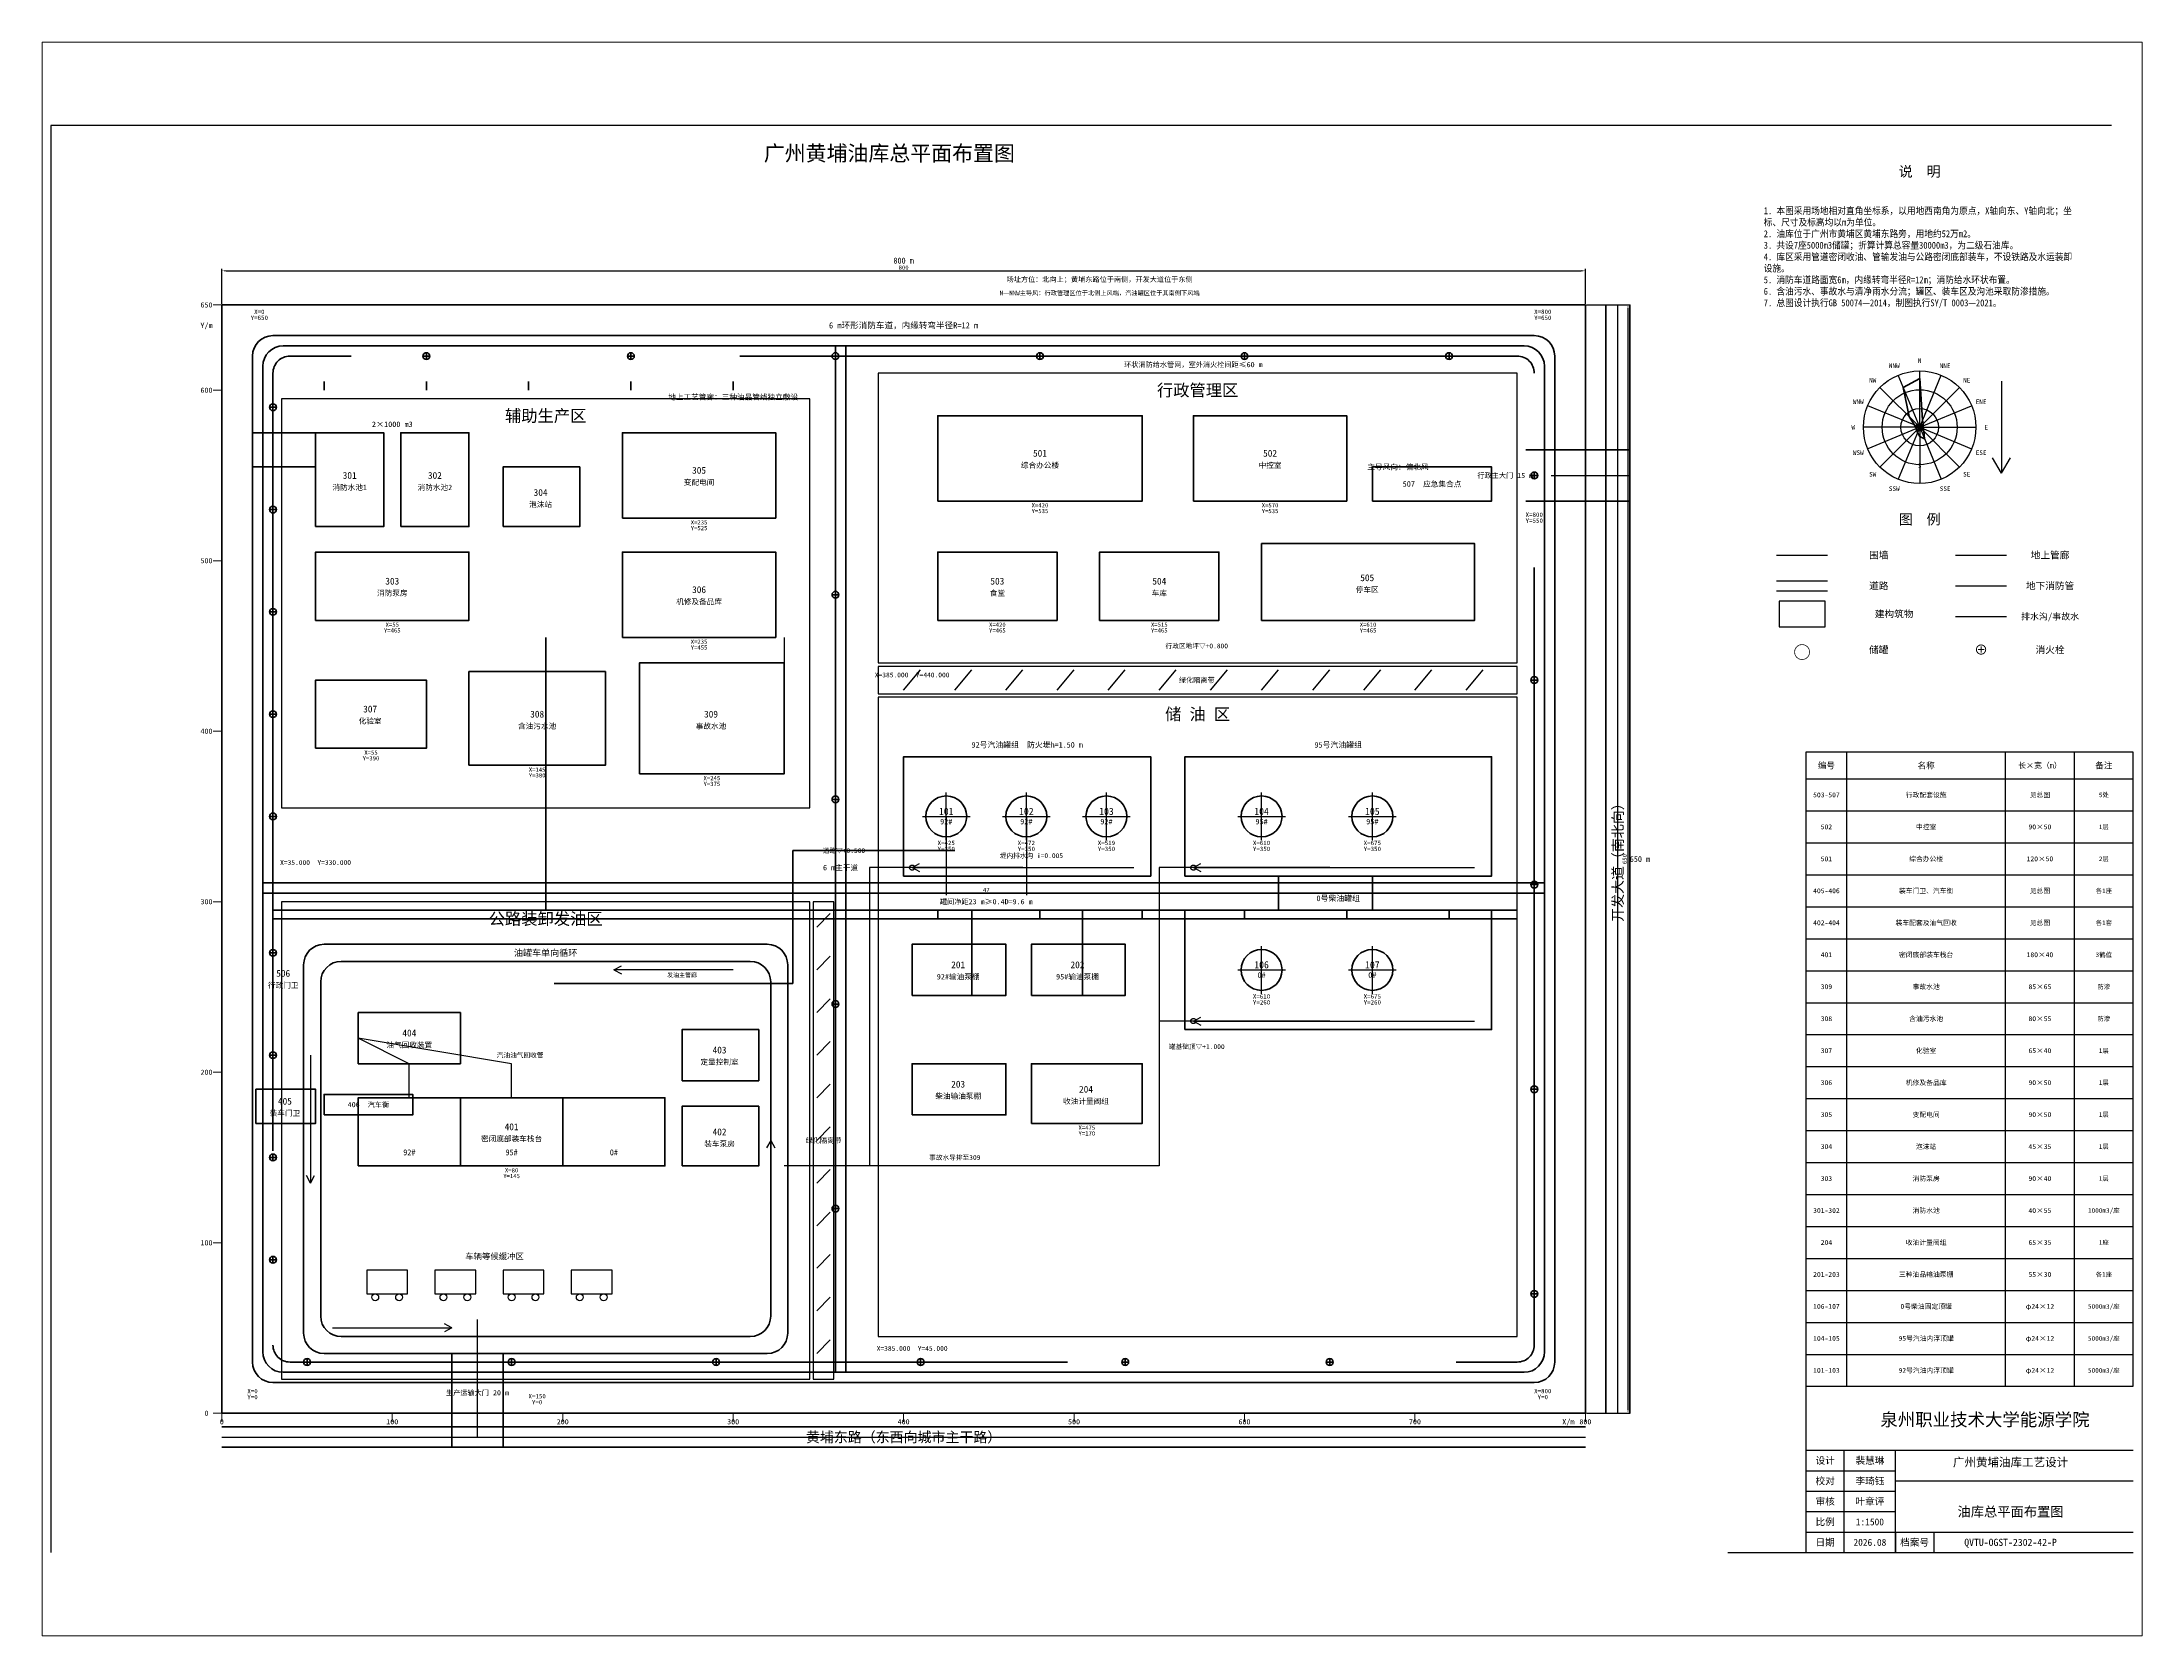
# Paper-space layout '布局1' of a CAD drawing. Header units: millimetres. Extents: x 26 to 231, y 20 to 176.
# The model-space entities are those that its viewports show. They can reach past a viewport. Long polylines and large blocks are cut down to what shows.
import ezdxf
from ezdxf.enums import TextEntityAlignment as Align

# ---------------------------------------------------------------- set-up
doc = ezdxf.new("R2010")
doc.units = ezdxf.units.MM
doc.linetypes.add('CENTER', pattern=[50.8, 31.75, -6.35, 6.35, -6.35])
doc.linetypes.add('DASHED', pattern=[19.05, 12.7, -6.35])
for name, color, linetype, lineweight in [('01-用地红线', 7, 'Continuous', 70), ('02-围墙', 7, 'Continuous', 50), ('03-道路', 7, 'Continuous', 35), ('04-防火堤', 7, 'Continuous', 50), ('05-储罐', 7, 'Continuous', 50), ('06-建构筑物', 7, 'Continuous', 35), ('07-工艺管廊', 7, 'Continuous', 35), ('08-消防管网', 7, 'DASHED', 35), ('09-排水沟', 7, 'DASHED', 25), ('10-文字', 7, 'Continuous', 25), ('11-尺寸', 7, 'Continuous', 25), ('12-箭头', 7, 'Continuous', 25), ('12-风向图', 7, 'Continuous', 25), ('13-中心线', 7, 'CENTER', 25), ('14-分区界线', 7, 'DASHED', 25), ('15-消防设施', 7, 'Continuous', 35), ('16-绿化', 7, 'Continuous', 25), ('17-车辆', 7, 'Continuous', 25), ('18-油气管', 7, 'CENTER', 25), ('20-坐标标注', 7, 'Continuous', 18)]:
    doc.layers.add(name, color=color, linetype=linetype, lineweight=lineweight)
doc.styles.add('QVTU-宋体', font='', dxfattribs={"width": 0.9})
doc.styles.add('QVTU-黑体', font='simhei.ttf', dxfattribs={"width": 0.95})
doc.styles.get("Standard").update_dxf_attribs({"font": ''})
doc.styles.get('QVTU-宋体').set_extended_font_data('SimSun')
doc.styles.get('Standard').set_extended_font_data('SimSun')
doc.dimstyles.new('ISO-25', dxfattribs={"dimtxt": 2.5, "dimasz": 2.5, "dimexe": 1.25, "dimexo": 0.625, "dimtad": 1, "dimtxsty": 'Standard', "dimcen": 2.5, "dimadec": 0, "dimazin": 0, "dimtfac": 1, "dimtmove": 0, "dimatfit": 3, "dimfxl": 1, "dimarcsym": 0})

# ---------------------------------------------------------------- blocks, each defined once
blk = doc.blocks.new('*D1')
at = {"layer": '11-尺寸', "color": 0, "lineweight": -2, "transparency": 16777216}
for p, q in [((0, 650.6), (0, 671.2)), ((2.5, 670), (797.5, 670)), ((800, 650.6), (800, 671.2))]:
    blk.add_line(p, q, dxfattribs=at)
at = {"layer": '11-尺寸', "color": 0, "transparency": 16777216}
for points in [[(2.5, 670.4), (2.5, 669.6), (0, 670)], [(797.5, 670.4), (797.5, 669.6), (800, 670)]]:
    blk.add_solid(points, dxfattribs=at)
at = {"layer": 'Defpoints', "color": 0, "transparency": 16777216}
for p in [(800, 670), (0, 650), (800, 650)]:
    blk.add_point(p, dxfattribs=at)
at = {"layer": '11-尺寸', "color": 0, "transparency": 16777216, "insert": (400, 671.9), "char_height": 2.5, "attachment_point": 5}
blk.add_mtext('800', dxfattribs=at)
blk = doc.blocks.new('*D2')
at = {"layer": '11-尺寸', "color": 0, "lineweight": -2, "transparency": 16777216}
for p, q in [((800.6, 650), (826.2, 650)), ((825, 2.5), (825, 647.5)), ((800.6, 0), (826.2, 0))]:
    blk.add_line(p, q, dxfattribs=at)
at = {"layer": '11-尺寸', "color": 0, "transparency": 16777216}
for points in [[(824.6, 647.5), (825.4, 647.5), (825, 650)], [(824.6, 2.5), (825.4, 2.5), (825, 0)]]:
    blk.add_solid(points, dxfattribs=at)
at = {"layer": 'Defpoints', "color": 0, "transparency": 16777216}
for p in [(800, 650), (825, 650), (800, 0)]:
    blk.add_point(p, dxfattribs=at)
at = {"layer": '11-尺寸', "color": 0, "transparency": 16777216, "insert": (823.1, 325), "char_height": 2.5, "attachment_point": 5, "rotation": 90}
blk.add_mtext('650', dxfattribs=at)
blk = doc.blocks.new('*D3')
at = {"layer": '11-尺寸', "color": 0, "lineweight": -2, "transparency": 16777216}
for p, q in [((425, 349.4), (425, 303.8)), ((472, 349.4), (472, 303.8)), ((427.5, 305), (469.5, 305))]:
    blk.add_line(p, q, dxfattribs=at)
at = {"layer": '11-尺寸', "color": 0, "transparency": 16777216}
for points in [[(427.5, 305.4), (427.5, 304.6), (425, 305)], [(469.5, 305.4), (469.5, 304.6), (472, 305)]]:
    blk.add_solid(points, dxfattribs=at)
at = {"layer": 'Defpoints', "color": 0, "transparency": 16777216}
for p in [(425, 350), (472, 350), (472, 305)]:
    blk.add_point(p, dxfattribs=at)
at = {"layer": '11-尺寸', "color": 0, "transparency": 16777216, "insert": (448.5, 306.9), "char_height": 2.5, "attachment_point": 5}
blk.add_mtext('47', dxfattribs=at)

msp = doc.modelspace()

# ---------------------------------------------------------------- linework, layer by layer
at = {"layer": '01-用地红线'}
msp.add_lwpolyline([(0, 0), (800, 0), (800, 650), (0, 650)], close=True, dxfattribs=at)
at = {"layer": '02-围墙'}
for p, q in [((800, 650), (0, 650)), ((0, 650), (0, 565)), ((800, 0), (800, 650)), ((0, 550), (0, 495)), ((0, 475), (0, 0)), ((0, 0), (800, 0))]:
    msp.add_line(p, q, dxfattribs=at)
at = {"layer": '03-道路'}
for p, q in [((812, 0), (812, 650)), ((826, 0), (826, 650)), ((360, 24), (360, 626)), ((366, 24), (366, 626)), ((765, 565), (826, 565)), ((765, 535), (826, 535)), ((24, 311), (776, 311)), ((24, 305), (776, 305)), ((135, -20), (135, 35)), ((165, -20), (165, 35)), ((0, -8), (800, -8)), ((0, -20), (800, -20))]:
    msp.add_line(p, q, dxfattribs=at)
for points in [[(18, 30, 0.41421356), (30, 18), (770, 18, 0.41421356), (782, 30), (782, 620, 0.41421356), (770, 632), (30, 632, 0.41421356), (18, 620)], [(24, 36, 0.41421356), (36, 24), (764, 24, 0.41421356), (776, 36), (776, 614, 0.41421356), (764, 626), (36, 626, 0.41421356), (24, 614)], [(48, 47, 0.41421356), (60, 35), (320, 35, 0.41421356), (332, 47), (332, 263, 0.41421356), (320, 275), (60, 275, 0.41421356), (48, 263)], [(58, 57, 0.41421356), (70, 45), (310, 45, 0.41421356), (322, 57), (322, 253, 0.41421356), (310, 265), (70, 265, 0.41421356), (58, 253)]]:
    msp.add_lwpolyline(points, format="xyb", close=True, dxfattribs=at)
at = {"layer": '04-防火堤'}
for points in [[(400, 315), (545, 315), (545, 385), (400, 385)], [(565, 315), (745, 315), (745, 385), (565, 385)], [(565, 225), (745, 225), (745, 295), (565, 295)]]:
    msp.add_lwpolyline(points, close=True, dxfattribs=at)
at = {"layer": '05-储罐'}
for centre in [(425, 350), (472, 350), (519, 350), (610, 350), (675, 350), (610, 260), (675, 260)]:
    msp.add_circle(centre, 12, dxfattribs=at)
at = {"layer": '06-建构筑物'}
for p, q in [((140, 145), (140, 185)), ((200, 145), (200, 185))]:
    msp.add_line(p, q, dxfattribs=at)
for points in [[(420, 535), (540, 535), (540, 585), (420, 585)], [(570, 535), (660, 535), (660, 585), (570, 585)], [(18, 555), (55, 555), (55, 575), (18, 575)], [(55, 520), (95, 520), (95, 575), (55, 575)], [(105, 520), (145, 520), (145, 575), (105, 575)], [(235, 525), (325, 525), (325, 575), (235, 575)], [(165, 520), (210, 520), (210, 555), (165, 555)], [(675, 535), (745, 535), (745, 555), (675, 555)], [(610, 465), (735, 465), (735, 510), (610, 510)], [(55, 465), (145, 465), (145, 505), (55, 505)], [(235, 455), (325, 455), (325, 505), (235, 505)], [(420, 465), (490, 465), (490, 505), (420, 505)], [(515, 465), (585, 465), (585, 505), (515, 505)], [(145, 380), (225, 380), (225, 435), (145, 435)], [(245, 375), (330, 375), (330, 440), (245, 440)], [(55, 390), (120, 390), (120, 430), (55, 430)], [(405, 245), (460, 245), (460, 275), (405, 275)], [(475, 245), (530, 245), (530, 275), (475, 275)], [(80, 205), (140, 205), (140, 235), (80, 235)], [(270, 195), (315, 195), (315, 225), (270, 225)], [(405, 175), (460, 175), (460, 205), (405, 205)], [(475, 170), (540, 170), (540, 205), (475, 205)], [(20, 170), (55, 170), (55, 190), (20, 190)], [(60, 175), (112, 175), (112, 187), (60, 187)], [(80, 145), (260, 145), (260, 185), (80, 185)], [(270, 145), (315, 145), (315, 180), (270, 180)]]:
    msp.add_lwpolyline(points, close=True, dxfattribs=at)
at = {"layer": '07-工艺管廊'}
for p, q in [((60, 600), (60, 605)), ((120, 600), (120, 605)), ((180, 600), (180, 605)), ((240, 600), (240, 605)), ((300, 600), (300, 605)), ((190, 295), (190, 455)), ((335, 252), (335, 330)), ((335, 330), (430, 330)), ((620, 295), (620, 315)), ((675, 295), (675, 315)), ((30, 295), (760, 295)), ((30, 290), (760, 290)), ((420, 290), (420, 295)), ((440, 295), (440, 245)), ((480, 290), (480, 295)), ((505, 295), (505, 245)), ((540, 290), (540, 295)), ((600, 290), (600, 295)), ((660, 290), (660, 295)), ((720, 290), (720, 295)), ((195, 252), (335, 252))]:
    msp.add_line(p, q, dxfattribs=at)
at = {"layer": '08-消防管网'}
for p, q in [((360, 40), (360, 610)), ((40, 305), (760, 305))]:
    msp.add_line(p, q, dxfattribs=at)
msp.add_lwpolyline([(30, 40, 0.41421356), (40, 30), (760, 30, 0.41421356), (770, 40), (770, 610, 0.41421356), (760, 620), (40, 620, 0.41421356), (30, 610)], format="xyb", close=True, dxfattribs=at)
at = {"layer": '09-排水沟'}
for p, q in [((330, 455), (330, 405)), ((405, 320), (409.408, 322.36)), ((570, 320), (574.408, 322.36)), ((405, 320), (380, 320)), ((380, 320), (380, 145)), ((405, 320), (535, 320)), ((470, 320), (405, 320)), ((405, 320), (409.408, 317.64)), ((570, 320), (550, 320)), ((550, 320), (550, 145)), ((570, 320), (735, 320)), ((650, 320), (570, 320)), ((570, 320), (574.408, 317.64)), ((570, 230), (550, 230)), ((570, 230), (574.408, 232.36)), ((570, 230), (735, 230)), ((650, 230), (570, 230)), ((570, 230), (574.408, 227.64)), ((550, 145), (330, 145))]:
    msp.add_line(p, q, dxfattribs=at)
for centre in [(405, 320), (570, 320), (570, 230)]:
    msp.add_circle(centre, 1.5, dxfattribs=at)
at = {"layer": '10-文字'}
for p, q in [((-100.372, 755.276), (-100.372, -81.724)), ((1108.628, 755.276), (-100.372, 755.276)), ((912.128, 503.276), (942.128, 503.276)), ((1017.128, 503.276), (1047.128, 503.276)), ((912.128, 488.276), (942.128, 488.276)), ((912.128, 482.276), (942.128, 482.276)), ((1017.128, 485.276), (1047.128, 485.276)), ((1017.128, 467.276), (1047.128, 467.276)), ((929.416, 387.776), (929.416, 15.776)), ((1121.416, 387.776), (929.416, 387.776)), ((953.416, 15.776), (953.416, 387.776)), ((1046.416, 15.776), (1046.416, 387.776)), ((1086.916, 15.776), (1086.916, 387.776)), ((1121.416, 15.776), (1121.416, 387.776)), ((929.416, 353.276), (1121.416, 353.276)), ((929.416, 334.526), (1121.416, 334.526)), ((929.416, 315.776), (1121.416, 315.776)), ((929.416, 297.026), (1121.416, 297.026)), ((929.416, 278.276), (1121.416, 278.276)), ((929.416, 259.526), (1121.416, 259.526)), ((929.416, 240.776), (1121.416, 240.776)), ((929.416, 222.026), (1121.416, 222.026)), ((929.416, 203.276), (1121.416, 203.276)), ((929.416, 184.526), (1121.416, 184.526)), ((929.416, 165.776), (1121.416, 165.776)), ((929.416, 147.026), (1121.416, 147.026)), ((929.416, 128.276), (1121.416, 128.276)), ((929.416, 109.526), (1121.416, 109.526)), ((929.416, 90.776), (1121.416, 90.776)), ((929.416, 72.026), (1121.416, 72.026)), ((929.416, 53.276), (1121.416, 53.276)), ((929.416, 34.526), (1121.416, 34.526)), ((929.416, 15.776), (929.416, -81.724)), ((929.416, 15.776), (1121.416, 15.776)), ((929.416, -21.724), (1121.416, -21.724)), ((951.916, -81.724), (951.916, -21.724)), ((981.916, -81.724), (981.916, -21.724)), ((929.416, -33.724), (981.916, -33.724)), ((929.416, -45.724), (981.916, -45.724)), ((981.916, -39.724), (1121.416, -39.724)), ((929.416, -57.724), (981.916, -57.724)), ((929.416, -69.724), (1121.416, -69.724)), ((929.416, -81.724), (1121.416, -81.724))]:
    msp.add_line(p, q, dxfattribs=at)
at = {"layer": '10-文字', "lineweight": 25}
msp.add_line((929.416, 372.026), (1121.416, 372.026), dxfattribs=at)
at = {"layer": '10-文字'}
msp.add_lwpolyline([(913.628, 461.276), (940.628, 461.276), (940.628, 476.276), (913.628, 476.276)], close=True, dxfattribs=at)
at = {"layer": '12-箭头'}
for p, q in [((230, 260), (234.408, 262.36)), ((300, 260), (230, 260)), ((230, 260), (234.408, 257.64)), ((52, 210), (52, 135)), ((322, 160), (319.64, 155.592)), ((322, 90), (322, 160)), ((322, 160), (324.36, 155.592)), ((52, 135), (49.64, 139.408)), ((52, 135), (54.36, 139.408)), ((65, 50), (135, 50)), ((135, 50), (130.592, 52.36)), ((135, 50), (130.592, 47.64))]:
    msp.add_line(p, q, dxfattribs=at)
at = {"layer": '12-风向图'}
for p, q in [((996.128, 578.276), (983.5, 608.764)), ((996.128, 578.276), (996.128, 611.276)), ((996.128, 578.276), (1008.757, 608.764)), ((1044.128, 605.276), (1044.128, 551.276)), ((996.128, 578.276), (972.794, 601.61)), ((996.128, 578.276), (1019.463, 601.61)), ((996.128, 578.276), (965.64, 590.904)), ((996.128, 578.276), (1026.617, 590.904)), ((996.128, 578.276), (963.128, 578.276)), ((996.128, 578.276), (965.64, 565.647)), ((996.128, 578.276), (972.794, 554.941)), ((996.128, 578.276), (983.5, 547.788)), ((996.128, 578.276), (996.128, 545.276)), ((996.128, 578.276), (1008.757, 547.788)), ((996.128, 578.276), (1019.463, 554.941)), ((996.128, 578.276), (1026.617, 565.647)), ((996.128, 578.276), (1029.128, 578.276)), ((1044.128, 551.276), (1038.878, 560.276)), ((1044.128, 551.276), (1049.378, 560.276)), ((981.916, -69.724), (981.916, -81.724)), ((1004.416, -69.724), (1004.416, -81.724)), ((883.628, -81.724), (1121.416, -81.724))]:
    msp.add_line(p, q, dxfattribs=at)
at = {"layer": '12-风向图', "lineweight": 50}
for p, q in [((986.447, 601.65), (996.128, 606.876)), ((996.128, 606.876), (997.812, 582.341)), ((989.906, 584.498), (986.447, 601.65)), ((993.08, 579.539), (989.906, 584.498)), ((993.928, 578.276), (993.08, 579.539)), ((997.812, 582.341), (998.073, 580.22)), ((998.073, 580.22), (998.161, 579.118)), ((998.161, 579.118), (998.328, 578.276)), ((994.096, 577.434), (993.928, 578.276)), ((994.184, 576.331), (994.096, 577.434)), ((994.866, 575.227), (994.184, 576.331)), ((996.128, 572.776), (994.866, 575.227)), ((998.949, 571.467), (996.128, 572.776)), ((998.328, 578.276), (998.161, 577.434)), ((998.161, 577.434), (998.462, 575.942)), ((998.462, 575.942), (998.949, 571.467))]:
    msp.add_line(p, q, dxfattribs=at)
at = {"layer": '12-风向图'}
for radius in [33, 22, 11, 2.25]:
    msp.add_circle((996.128, 578.276), radius, dxfattribs=at)
at = {"layer": '13-中心线'}
for p, q in [((819, 0), (819, 650)), ((780, 550), (826, 550)), ((425, 336), (425, 364)), ((472, 336), (472, 364)), ((519, 336), (519, 364)), ((610, 336), (610, 364)), ((675, 336), (675, 364)), ((411, 350), (439, 350)), ((458, 350), (486, 350)), ((505, 350), (533, 350)), ((596, 350), (624, 350)), ((661, 350), (689, 350)), ((610, 246), (610, 274)), ((675, 246), (675, 274)), ((596, 260), (624, 260)), ((661, 260), (689, 260)), ((150, -14), (150, 55)), ((0, -14), (800, -14))]:
    msp.add_line(p, q, dxfattribs=at)
at = {"layer": '14-分区界线'}
for points in [[(385, 440), (760, 440), (760, 610), (385, 610)], [(35, 355), (345, 355), (345, 595), (35, 595)], [(385, 45), (760, 45), (760, 420), (385, 420)], [(35, 20), (345, 20), (345, 300), (35, 300)]]:
    msp.add_lwpolyline(points, close=True, dxfattribs=at)
at = {"layer": '15-消防设施'}
for p, q in [((118, 620), (122, 620)), ((120, 618), (120, 622)), ((238, 620), (242, 620)), ((240, 618), (240, 622)), ((358, 620), (362, 620)), ((360, 618), (360, 622)), ((478, 620), (482, 620)), ((480, 618), (480, 622)), ((598, 620), (602, 620)), ((600, 618), (600, 622)), ((718, 620), (722, 620)), ((720, 618), (720, 622)), ((30, 588), (30, 592)), ((28, 590), (32, 590)), ((768, 550), (772, 550)), ((770, 548), (770, 552)), ((28, 530), (32, 530)), ((30, 528), (30, 532)), ((360, 478), (360, 482)), ((28, 470), (32, 470)), ((30, 468), (30, 472)), ((358, 480), (362, 480)), ((770, 428), (770, 432)), ((768, 430), (772, 430)), ((28, 410), (32, 410)), ((30, 408), (30, 412)), ((358, 360), (362, 360)), ((360, 358), (360, 362)), ((28, 350), (32, 350)), ((30, 348), (30, 352)), ((768, 310), (772, 310)), ((770, 308), (770, 312)), ((30, 268), (30, 272)), ((28, 270), (32, 270)), ((358, 240), (362, 240)), ((360, 238), (360, 242)), ((28, 210), (32, 210)), ((30, 208), (30, 212)), ((768, 190), (772, 190)), ((770, 188), (770, 192)), ((28, 150), (32, 150)), ((30, 148), (30, 152)), ((358, 120), (362, 120)), ((360, 118), (360, 122)), ((28, 90), (32, 90)), ((30, 88), (30, 92)), ((768, 70), (772, 70)), ((770, 68), (770, 72)), ((48, 30), (52, 30)), ((50, 28), (50, 32)), ((168, 30), (172, 30)), ((170, 28), (170, 32)), ((288, 30), (292, 30)), ((290, 28), (290, 32)), ((408, 30), (412, 30)), ((410, 28), (410, 32)), ((528, 30), (532, 30)), ((530, 28), (530, 32)), ((648, 30), (652, 30)), ((650, 28), (650, 32))]:
    msp.add_line(p, q, dxfattribs=at)
for centre in [(120, 620), (240, 620), (360, 620), (480, 620), (600, 620), (720, 620), (30, 590), (770, 550), (30, 530), (360, 480), (30, 470), (770, 430), (30, 410), (360, 360), (30, 350), (770, 310), (30, 270), (360, 240), (30, 210), (770, 190), (30, 150), (360, 120), (30, 90), (770, 70), (50, 30), (170, 30), (290, 30), (410, 30), (530, 30), (650, 30)]:
    msp.add_circle(centre, 2, dxfattribs=at)
at = {"layer": '16-绿化'}
for p, q in [((400, 424), (410, 436)), ((430, 424), (440, 436)), ((460, 424), (470, 436)), ((490, 424), (500, 436)), ((520, 424), (530, 436)), ((550, 424), (560, 436)), ((580, 424), (590, 436)), ((610, 424), (620, 436)), ((640, 424), (650, 436)), ((670, 424), (680, 436)), ((700, 424), (710, 436)), ((730, 424), (740, 436)), ((349, 285), (357, 293)), ((349, 260), (357, 268)), ((349, 235), (357, 243)), ((349, 210), (357, 218)), ((349, 185), (357, 193)), ((349, 160), (357, 168)), ((349, 135), (357, 143)), ((349, 110), (357, 118)), ((349, 85), (357, 93)), ((349, 60), (357, 68)), ((349, 35), (357, 43))]:
    msp.add_line(p, q, dxfattribs=at)
for points in [[(385, 422), (760, 422), (760, 438), (385, 438)], [(347, 20), (359, 20), (359, 300), (347, 300)]]:
    msp.add_lwpolyline(points, close=True, dxfattribs=at)
at = {"layer": '17-车辆'}
for points in [[(85, 70), (109, 70), (109, 84), (85, 84)], [(125, 70), (149, 70), (149, 84), (125, 84)], [(165, 70), (189, 70), (189, 84), (165, 84)], [(205, 70), (229, 70), (229, 84), (205, 84)]]:
    msp.add_lwpolyline(points, close=True, dxfattribs=at)
for centre in [(90, 68), (104, 68), (130, 68), (144, 68), (170, 68), (184, 68), (210, 68), (224, 68)]:
    msp.add_circle(centre, 2, dxfattribs=at)
at = {"layer": '18-油气管'}
for p, q in [((110, 205), (80, 220)), ((170, 205), (80, 220)), ((110, 185), (110, 205)), ((170, 185), (170, 205))]:
    msp.add_line(p, q, dxfattribs=at)
at = {"layer": '20-坐标标注'}
for p, q in [((0, 650), (-5, 650)), ((0, 600), (-5, 600)), ((0, 500), (-5, 500)), ((0, 400), (-5, 400)), ((0, 300), (-5, 300)), ((0, 200), (-5, 200)), ((0, 100), (-5, 100)), ((0, 0), (-5, 0)), ((0, 0), (0, -5)), ((100, 0), (100, -5)), ((200, 0), (200, -5)), ((300, 0), (300, -5)), ((400, 0), (400, -5)), ((500, 0), (500, -5)), ((600, 0), (600, -5)), ((700, 0), (700, -5)), ((800, 0), (800, -5))]:
    msp.add_line(p, q, dxfattribs=at)

# ---------------------------------------------------------------- texts
at = {"layer": '10-文字', "color": 7, "style": 'QVTU-黑体'}
msp.add_text('广州黄埔油库总平面布置图', height=9, dxfattribs=at).set_placement((391.628, 739), align=Align.MIDDLE_CENTER)
at = {"layer": '10-文字'}
for s, height, style, p in [('说  明', 6, 'QVTU-黑体', (996.128, 728.276)), ('800 m', 3.5, 'QVTU-宋体', (400, 676)), ('场址方位：北向上；黄埔东路位于南侧，开发大道位于东侧', 3, 'QVTU-宋体', (515, 665)), ('N—NNW主导风：行政管理区位于北侧上风端，汽油罐区位于其南侧下风端', 2.6, 'QVTU-宋体', (515, 657)), ('6 m环形消防车道，内缘转弯半径R=12 m', 3.6, 'QVTU-宋体', (400, 638)), ('环状消防给水管网，室外消火栓间距≤60 m', 3, 'QVTU-宋体', (570, 615)), ('行政管理区', 7, 'QVTU-黑体', (572.5, 600)), ('地上工艺管廊：三种油品管线独立敷设', 3.2, 'QVTU-宋体', (300, 596)), ('2×1000 m3', 3.2, 'QVTU-宋体', (100, 580)), ('辅助生产区', 7, 'QVTU-黑体', (190, 585)), ('305', 4, 'QVTU-宋体', (280, 553)), ('综合办公楼', 3.2, 'QVTU-宋体', (480, 556)), ('501', 4, 'QVTU-宋体', (480, 563)), ('中控室', 3.2, 'QVTU-宋体', (615, 556)), ('502', 4, 'QVTU-宋体', (615, 563)), ('主导风向：偏北风', 3.2, 'QVTU-宋体', (690, 555)), ('消防水池1', 3.2, 'QVTU-宋体', (75, 543)), ('301', 4, 'QVTU-宋体', (75, 550)), ('消防水池2', 3.2, 'QVTU-宋体', (125, 543)), ('302', 4, 'QVTU-宋体', (125, 550)), ('变配电间', 3.2, 'QVTU-宋体', (280, 546)), ('507  应急集合点', 3.2, 'QVTU-宋体', (710, 545)), ('行政主大门 15 m', 3, 'QVTU-宋体', (753, 550)), ('泡沫站', 3.2, 'QVTU-宋体', (187, 533)), ('304', 4, 'QVTU-宋体', (187, 540)), ('图  例', 6, 'QVTU-黑体', (996.128, 524.276)), ('围墙', 4.05, 'QVTU-宋体', (972.128, 503.276)), ('地上管廊', 4.05, 'QVTU-宋体', (1072.628, 503.276)), ('消防泵房', 3.2, 'QVTU-宋体', (100, 481)), ('303', 4, 'QVTU-宋体', (100, 488)), ('306', 4, 'QVTU-宋体', (280, 483)), ('食堂', 3.2, 'QVTU-宋体', (455, 481)), ('503', 4, 'QVTU-宋体', (455, 488)), ('车库', 3.2, 'QVTU-宋体', (550, 481)), ('504', 4, 'QVTU-宋体', (550, 488)), ('停车区', 3.2, 'QVTU-黑体', (672, 483)), ('505', 4, 'QVTU-宋体', (672, 490)), ('道路', 4.05, 'QVTU-宋体', (972.128, 485.276)), ('地下消防管', 4.05, 'QVTU-宋体', (1072.628, 485.276)), ('机修及备品库', 3.2, 'QVTU-宋体', (280, 476)), ('建构筑物', 4.05, 'QVTU-宋体', (981.128, 468.776)), ('排水沟/事故水', 3.75, 'QVTU-宋体', (1072.628, 467.276)), ('行政区地坪▽+0.800', 2.8, 'QVTU-宋体', (572, 450)), ('○', 7.5, 'QVTU-宋体', (927.128, 446.276)), ('储罐', 4.05, 'QVTU-宋体', (972.128, 447.776)), ('⊕', 6, 'QVTU-宋体', (1032.128, 447.776)), ('消火栓', 4.05, 'QVTU-宋体', (1072.628, 447.776)), ('X=385.000  Y=440.000', 2.8, 'QVTU-宋体', (405, 433)), ('绿化隔离带', 3, 'QVTU-宋体', (572, 430)), ('化验室', 3.2, 'QVTU-宋体', (87, 406)), ('307', 4, 'QVTU-宋体', (87, 413)), ('308', 4, 'QVTU-宋体', (185, 410)), ('309', 4, 'QVTU-宋体', (287, 410)), ('储 油 区', 7, 'QVTU-黑体', (572.5, 410)), ('含油污水池', 3.2, 'QVTU-宋体', (185, 403)), ('事故水池', 3.2, 'QVTU-宋体', (287, 403)), ('92号汽油罐组  防火堤h=1.50 m', 3.3, 'QVTU-宋体', (472.5, 392)), ('95号汽油罐组', 3.3, 'QVTU-宋体', (655, 392)), ('编号', 3.6, 'QVTU-黑体', (941.416, 379.901)), ('名称', 3.6, 'QVTU-黑体', (999.916, 379.901)), ('长×宽（m）', 3.3, 'QVTU-黑体', (1066.666, 379.901)), ('备注', 3.6, 'QVTU-黑体', (1104.166, 379.901)), ('503-507', 2.85, 'QVTU-宋体', (941.416, 362.651)), ('行政配套设施', 2.85, 'QVTU-宋体', (999.916, 362.651)), ('见总图', 2.85, 'QVTU-宋体', (1066.666, 362.651)), ('5处', 2.7, 'QVTU-宋体', (1104.166, 362.651)), ('101', 4.2, 'QVTU-宋体', (425, 353)), ('92#', 3.2, 'QVTU-宋体', (425, 347)), ('102', 4.2, 'QVTU-宋体', (472, 353)), ('92#', 3.2, 'QVTU-宋体', (472, 347)), ('103', 4.2, 'QVTU-宋体', (519, 353)), ('92#', 3.2, 'QVTU-宋体', (519, 347)), ('104', 4.2, 'QVTU-宋体', (610, 353)), ('95#', 3.2, 'QVTU-宋体', (610, 347)), ('105', 4.2, 'QVTU-宋体', (675, 353)), ('95#', 3.2, 'QVTU-宋体', (675, 347)), ('502', 2.85, 'QVTU-宋体', (941.416, 343.901)), ('中控室', 2.85, 'QVTU-宋体', (999.916, 343.901)), ('90×50', 2.85, 'QVTU-宋体', (1066.666, 343.901)), ('1层', 2.7, 'QVTU-宋体', (1104.166, 343.901)), ('X=35.000  Y=330.000', 2.8, 'QVTU-宋体', (55, 323)), ('6 m主干道', 3.2, 'QVTU-宋体', (363, 320)), ('道路▽+0.500', 2.8, 'QVTU-宋体', (365, 330)), ('堤内排水沟 i=0.005', 2.8, 'QVTU-宋体', (475, 327)), ('650 m', 3.5, 'QVTU-宋体', (832, 325)), ('501', 2.85, 'QVTU-宋体', (941.416, 325.151)), ('综合办公楼', 2.85, 'QVTU-宋体', (999.916, 325.151)), ('120×50', 2.85, 'QVTU-宋体', (1066.666, 325.151)), ('2层', 2.7, 'QVTU-宋体', (1104.166, 325.151)), ('装车门卫、汽车衡', 2.85, 'QVTU-宋体', (999.916, 306.401)), ('见总图', 2.85, 'QVTU-宋体', (1066.666, 306.401)), ('各1座', 2.7, 'QVTU-宋体', (1104.166, 306.401)), ('罐间净距23 m≥0.4D=9.6 m', 3, 'QVTU-宋体', (448.5, 300)), ('0号柴油罐组', 3.3, 'QVTU-宋体', (655, 302)), ('405-406', 2.85, 'QVTU-宋体', (941.416, 306.401)), ('公路装卸发油区', 7, 'QVTU-黑体', (190, 290)), ('402-404', 2.85, 'QVTU-宋体', (941.416, 287.651)), ('装车配套及油气回收', 2.85, 'QVTU-宋体', (999.916, 287.651)), ('见总图', 2.85, 'QVTU-宋体', (1066.666, 287.651)), ('各1套', 2.7, 'QVTU-宋体', (1104.166, 287.651)), ('油罐车单向循环', 3.8, 'QVTU-宋体', (190, 270)), ('506', 4, 'QVTU-宋体', (36, 258)), ('201', 4, 'QVTU-宋体', (432, 263)), ('202', 4, 'QVTU-宋体', (502, 263)), ('106', 4.2, 'QVTU-宋体', (610, 263)), ('107', 4.2, 'QVTU-宋体', (675, 263)), ('401', 2.85, 'QVTU-宋体', (941.416, 268.901)), ('密闭底部装车栈台', 2.85, 'QVTU-宋体', (999.916, 268.901)), ('180×40', 2.85, 'QVTU-宋体', (1066.666, 268.901)), ('3鹤位', 2.7, 'QVTU-宋体', (1104.166, 268.901)), ('行政门卫', 3.2, 'QVTU-宋体', (36, 251)), ('发油主管廊', 2.5, 'QVTU-宋体', (270, 257)), ('92#输油泵棚', 3.2, 'QVTU-宋体', (432, 256)), ('95#输油泵棚', 3.2, 'QVTU-宋体', (502, 256)), ('0#', 3.2, 'QVTU-宋体', (610, 257)), ('0#', 3.2, 'QVTU-宋体', (675, 257)), ('309', 2.85, 'QVTU-宋体', (941.416, 250.151)), ('事故水池', 2.85, 'QVTU-宋体', (999.916, 250.151)), ('85×65', 2.85, 'QVTU-宋体', (1066.666, 250.151)), ('防渗', 2.7, 'QVTU-宋体', (1104.166, 250.151)), ('404', 4, 'QVTU-宋体', (110, 223)), ('308', 2.85, 'QVTU-宋体', (941.416, 231.401)), ('含油污水池', 2.85, 'QVTU-宋体', (999.916, 231.401)), ('80×55', 2.85, 'QVTU-宋体', (1066.666, 231.401)), ('防渗', 2.7, 'QVTU-宋体', (1104.166, 231.401)), ('油气回收装置', 3.2, 'QVTU-宋体', (110, 216)), ('汽油油气回收管', 2.8, 'QVTU-宋体', (175, 210)), ('403', 4, 'QVTU-宋体', (292, 213)), ('罐基础顶▽+1.000', 2.8, 'QVTU-宋体', (572, 215)), ('307', 2.85, 'QVTU-宋体', (941.416, 212.651)), ('化验室', 2.85, 'QVTU-宋体', (999.916, 212.651)), ('65×40', 2.85, 'QVTU-宋体', (1066.666, 212.651)), ('1层', 2.7, 'QVTU-宋体', (1104.166, 212.651)), ('定量控制室', 3.2, 'QVTU-宋体', (292, 206)), ('405', 4, 'QVTU-宋体', (37, 183)), ('柴油输油泵棚', 3.2, 'QVTU-宋体', (432, 186)), ('203', 4, 'QVTU-宋体', (432, 193)), ('收油计量阀组', 3.2, 'QVTU-宋体', (507, 183)), ('204', 4, 'QVTU-宋体', (507, 190)), ('306', 2.85, 'QVTU-宋体', (941.416, 193.901)), ('机修及备品库', 2.85, 'QVTU-宋体', (999.916, 193.901)), ('90×50', 2.85, 'QVTU-宋体', (1066.666, 193.901)), ('1层', 2.7, 'QVTU-宋体', (1104.166, 193.901)), ('装车门卫', 3.2, 'QVTU-宋体', (37, 176)), ('406  汽车衡', 3, 'QVTU-宋体', (86, 181)), ('305', 2.85, 'QVTU-宋体', (941.416, 175.151)), ('变配电间', 2.85, 'QVTU-宋体', (999.916, 175.151)), ('90×50', 2.85, 'QVTU-宋体', (1066.666, 175.151)), ('1层', 2.7, 'QVTU-宋体', (1104.166, 175.151)), ('密闭底部装车栈台', 3.2, 'QVTU-宋体', (170, 161)), ('401', 4, 'QVTU-宋体', (170, 168)), ('402', 4, 'QVTU-宋体', (292, 165)), ('绿化隔离带', 3, 'QVTU-宋体', (353, 160)), ('92#', 3.5, 'QVTU-宋体', (110, 153)), ('95#', 3.5, 'QVTU-宋体', (170, 153)), ('0#', 3.5, 'QVTU-宋体', (230, 153)), ('装车泵房', 3.2, 'QVTU-宋体', (292, 158)), ('事故水导排至309', 2.8, 'QVTU-宋体', (430, 150)), ('304', 2.85, 'QVTU-宋体', (941.416, 156.401)), ('泡沫站', 2.85, 'QVTU-宋体', (999.916, 156.401)), ('45×35', 2.85, 'QVTU-宋体', (1066.666, 156.401)), ('1层', 2.7, 'QVTU-宋体', (1104.166, 156.401)), ('303', 2.85, 'QVTU-宋体', (941.416, 137.651)), ('消防泵房', 2.85, 'QVTU-宋体', (999.916, 137.651)), ('90×40', 2.85, 'QVTU-宋体', (1066.666, 137.651)), ('1层', 2.7, 'QVTU-宋体', (1104.166, 137.651)), ('301-302', 2.85, 'QVTU-宋体', (941.416, 118.901)), ('消防水池', 2.85, 'QVTU-宋体', (999.916, 118.901)), ('40×55', 2.85, 'QVTU-宋体', (1066.666, 118.901)), ('1000m3/座', 2.7, 'QVTU-宋体', (1104.166, 118.901)), ('204', 2.85, 'QVTU-宋体', (941.416, 100.151)), ('收油计量阀组', 2.85, 'QVTU-宋体', (999.916, 100.151)), ('65×35', 2.85, 'QVTU-宋体', (1066.666, 100.151)), ('1座', 2.7, 'QVTU-宋体', (1104.166, 100.151)), ('车辆等候缓冲区', 3.5, 'QVTU-黑体', (160, 92)), ('201-203', 2.85, 'QVTU-宋体', (941.416, 81.401)), ('三种油品输油泵棚', 2.85, 'QVTU-宋体', (999.916, 81.401)), ('55×30', 2.85, 'QVTU-宋体', (1066.666, 81.401)), ('各1座', 2.7, 'QVTU-宋体', (1104.166, 81.401)), ('106-107', 2.85, 'QVTU-宋体', (941.416, 62.651)), ('0号柴油固定顶罐', 2.85, 'QVTU-宋体', (999.916, 62.651)), ('φ24×12', 2.85, 'QVTU-宋体', (1066.666, 62.651)), ('5000m3/座', 2.7, 'QVTU-宋体', (1104.166, 62.651)), ('X=385.000  Y=45.000', 2.8, 'QVTU-宋体', (405, 38)), ('104-105', 2.85, 'QVTU-宋体', (941.416, 43.901)), ('95号汽油内浮顶罐', 2.85, 'QVTU-宋体', (999.916, 43.901)), ('φ24×12', 2.85, 'QVTU-宋体', (1066.666, 43.901)), ('5000m3/座', 2.7, 'QVTU-宋体', (1104.166, 43.901)), ('101-103', 2.85, 'QVTU-宋体', (941.416, 25.151)), ('92号汽油内浮顶罐', 2.85, 'QVTU-宋体', (999.916, 25.151)), ('φ24×12', 2.85, 'QVTU-宋体', (1066.666, 25.151)), ('5000m3/座', 2.7, 'QVTU-宋体', (1104.166, 25.151)), ('生产运输大门 20 m', 3, 'QVTU-宋体', (150, 12)), ('泉州职业技术大学能源学院', 7.5, 'QVTU-黑体', (1034.416, -3.724)), ('黄埔东路（东西向城市主干路）', 6, 'QVTU-宋体', (400, -14)), ('设计', 4.05, 'QVTU-宋体', (940.666, -27.724)), ('裴慧琳', 4.05, 'QVTU-宋体', (966.916, -27.724)), ('广州黄埔油库工艺设计', 4.95, 'QVTU-宋体', (1049.416, -28.726)), ('校对', 4.05, 'QVTU-宋体', (940.666, -39.724)), ('审核', 4.05, 'QVTU-宋体', (940.666, -51.724)), ('李琦钰', 4.05, 'QVTU-宋体', (966.916, -39.724)), ('叶章评', 4.05, 'QVTU-宋体', (966.916, -51.724)), ('比例', 4.05, 'QVTU-宋体', (940.666, -63.724)), ('油库总平面布置图', 5.7, 'QVTU-黑体', (1049.416, -57.724)), ('日期', 4.05, 'QVTU-宋体', (940.666, -75.724)), ('2026.08', 4.05, 'QVTU-宋体', (966.916, -75.724)), ('1:1500', 4.05, 'QVTU-宋体', (966.916, -63.724)), ('档案号', 4.05, 'QVTU-宋体', (993.166, -75.724)), ('QVTU-OGST-2302-42-P', 4.2, 'QVTU-宋体', (1049.416, -75.724))]:
    msp.add_text(s, height=height, dxfattribs=dict(at, style=style)).set_placement(p, align=Align.MIDDLE_CENTER)
at = {"layer": '10-文字', "style": 'QVTU-宋体'}
msp.add_text('开发大道（南北向）', height=6, rotation=90, dxfattribs=at).set_placement((819, 325), align=Align.MIDDLE_CENTER)
at = {"layer": '10-文字', "insert": (904.628, 707.276), "char_height": 4.05, "width": 183, "attachment_point": 1, "style": 'QVTU-宋体'}
msp.add_mtext('1. 本图采用场地相对直角坐标系，以用地西南角为原点，X轴向东、Y轴向北；坐标、尺寸及标高均以m为单位。\\P2. 油库位于广州市黄埔区黄埔东路旁，用地约52万m2。\\P3. 共设7座5000m3储罐；折算计算总容量30000m3，为二级石油库。\\P4. 库区采用管道密闭收油、管输发油与公路密闭底部装车，不设铁路及水运装卸设施。\\P5. 消防车道路面宽6m，内缘转弯半径R=12m；消防给水环状布置。\\P6. 含油污水、事故水与清净雨水分流；罐区、装车区及沟池采取防渗措施。\\P7. 总图设计执行GB 50074—2014，制图执行SY/T 0003—2021。', dxfattribs=at)
at = {"layer": '12-风向图', "style": 'QVTU-宋体'}
for s, p in [('N', (996.128, 617.276)), ('NW', (968.551, 605.853)), ('NNW', (981.204, 614.307)), ('NNE', (1011.053, 614.307)), ('NE', (1023.706, 605.853)), ('WNW', (960.097, 593.2)), ('ENE', (1032.16, 593.2)), ('W', (957.128, 578.276)), ('E', (1035.128, 578.276)), ('WSW', (960.097, 563.351)), ('S', (996.128, 555.776)), ('ESE', (1032.16, 563.351)), ('SW', (968.551, 550.699)), ('SSW', (981.204, 542.245)), ('SSE', (1011.053, 542.245)), ('SE', (1023.706, 550.699))]:
    msp.add_text(s, height=2.7, dxfattribs=at).set_placement(p, align=Align.MIDDLE_CENTER)
at = {"layer": '20-坐标标注', "style": 'QVTU-宋体'}
for s, height, p in [('650', 3, (-9, 650)), ('Y=650', 2.6, (22, 642.49)), ('X=0', 2.6, (22, 646)), ('Y=650', 2.6, (775, 642.49)), ('X=800', 2.6, (775, 646)), ('Y/m', 3.2, (-9, 638)), ('600', 3, (-9, 600)), ('Y=535', 2.5, (480, 529.125)), ('X=420', 2.5, (480, 532.5)), ('Y=535', 2.5, (615, 529.125)), ('X=570', 2.5, (615, 532.5)), ('Y=525', 2.5, (280, 519.125)), ('X=235', 2.5, (280, 522.5)), ('Y=550', 2.6, (770, 523.49)), ('X=800', 2.6, (770, 527)), ('500', 3, (-9, 500)), ('Y=465', 2.5, (100, 459.125)), ('X=55', 2.5, (100, 462.5)), ('Y=465', 2.5, (455, 459.125)), ('X=420', 2.5, (455, 462.5)), ('Y=465', 2.5, (550, 459.125)), ('X=515', 2.5, (550, 462.5)), ('Y=465', 2.5, (672.5, 459.125)), ('X=610', 2.5, (672.5, 462.5)), ('Y=455', 2.5, (280, 449.125)), ('X=235', 2.5, (280, 452.5)), ('400', 3, (-9, 400)), ('Y=390', 2.5, (87.5, 384.125)), ('X=55', 2.5, (87.5, 387.5)), ('Y=380', 2.5, (185, 374.125)), ('X=145', 2.5, (185, 377.5)), ('Y=375', 2.5, (287.5, 369.125)), ('X=245', 2.5, (287.5, 372.5)), ('X=425', 2.6, (425, 334.5)), ('X=472', 2.6, (472, 334.5)), ('X=519', 2.6, (519, 334.5)), ('X=610', 2.6, (610, 334.5)), ('X=675', 2.6, (675, 334.5)), ('Y=350', 2.6, (425, 330.99)), ('Y=350', 2.6, (472, 330.99)), ('Y=350', 2.6, (519, 330.99)), ('Y=350', 2.6, (610, 330.99)), ('Y=350', 2.6, (675, 330.99)), ('300', 3, (-9, 300)), ('Y=260', 2.6, (610, 240.99)), ('X=610', 2.6, (610, 244.5)), ('Y=260', 2.6, (675, 240.99)), ('X=675', 2.6, (675, 244.5)), ('200', 3, (-9, 200)), ('Y=170', 2.5, (507.5, 164.125)), ('X=475', 2.5, (507.5, 167.5)), ('Y=145', 2.5, (170, 139.125)), ('X=80', 2.5, (170, 142.5)), ('100', 3, (-9, 100)), ('X=0', 2.6, (18, 13)), ('X=800', 2.6, (775, 13)), ('0', 3, (-9, 0)), ('Y=0', 2.6, (18, 9.49)), ('X=150', 2.6, (185, 10)), ('Y=0', 2.6, (185, 6.49)), ('Y=0', 2.6, (775, 9.49)), ('0', 3, (0, -5)), ('100', 3, (100, -5)), ('200', 3, (200, -5)), ('300', 3, (300, -5)), ('400', 3, (400, -5)), ('500', 3, (500, -5)), ('600', 3, (600, -5)), ('700', 3, (700, -5)), ('X/m', 3.2, (790, -5)), ('800', 3, (800, -5))]:
    msp.add_text(s, height=height, dxfattribs=at).set_placement(p, align=Align.MIDDLE_CENTER)

# ---------------------------------------------------------------- dimensions: what is measured, and where the dimension line sits
at = {"layer": '11-尺寸'}
for p1, p2, distance, picture, middle in [((0, 650), (800, 650), 20, '*D1', (400, 671.875)), ((800, 0), (800, 650), -25, '*D2', (823.125, 325)), ((425, 350), (472, 350), -45, '*D3', (448.5, 306.875))]:
    dim = msp.add_aligned_dim(p1=p1, p2=p2, distance=distance, dimstyle='ISO-25', dxfattribs=at)
    dim.commit()
    dim.dimension.update_dxf_attribs({"geometry": picture, "text_midpoint": middle})

psp = doc.layouts.new('布局1')

# ---------------------------------------------------------------- viewports
at = {"layer": '12-风向图', "color": 1}
psp.add_viewport(center=(128.5, 97.5), size=(205.6, 156), view_center_point=(510.522, 336.776), view_height=934.84079, dxfattribs=at)

doc.saveas('drawing.dxf')
